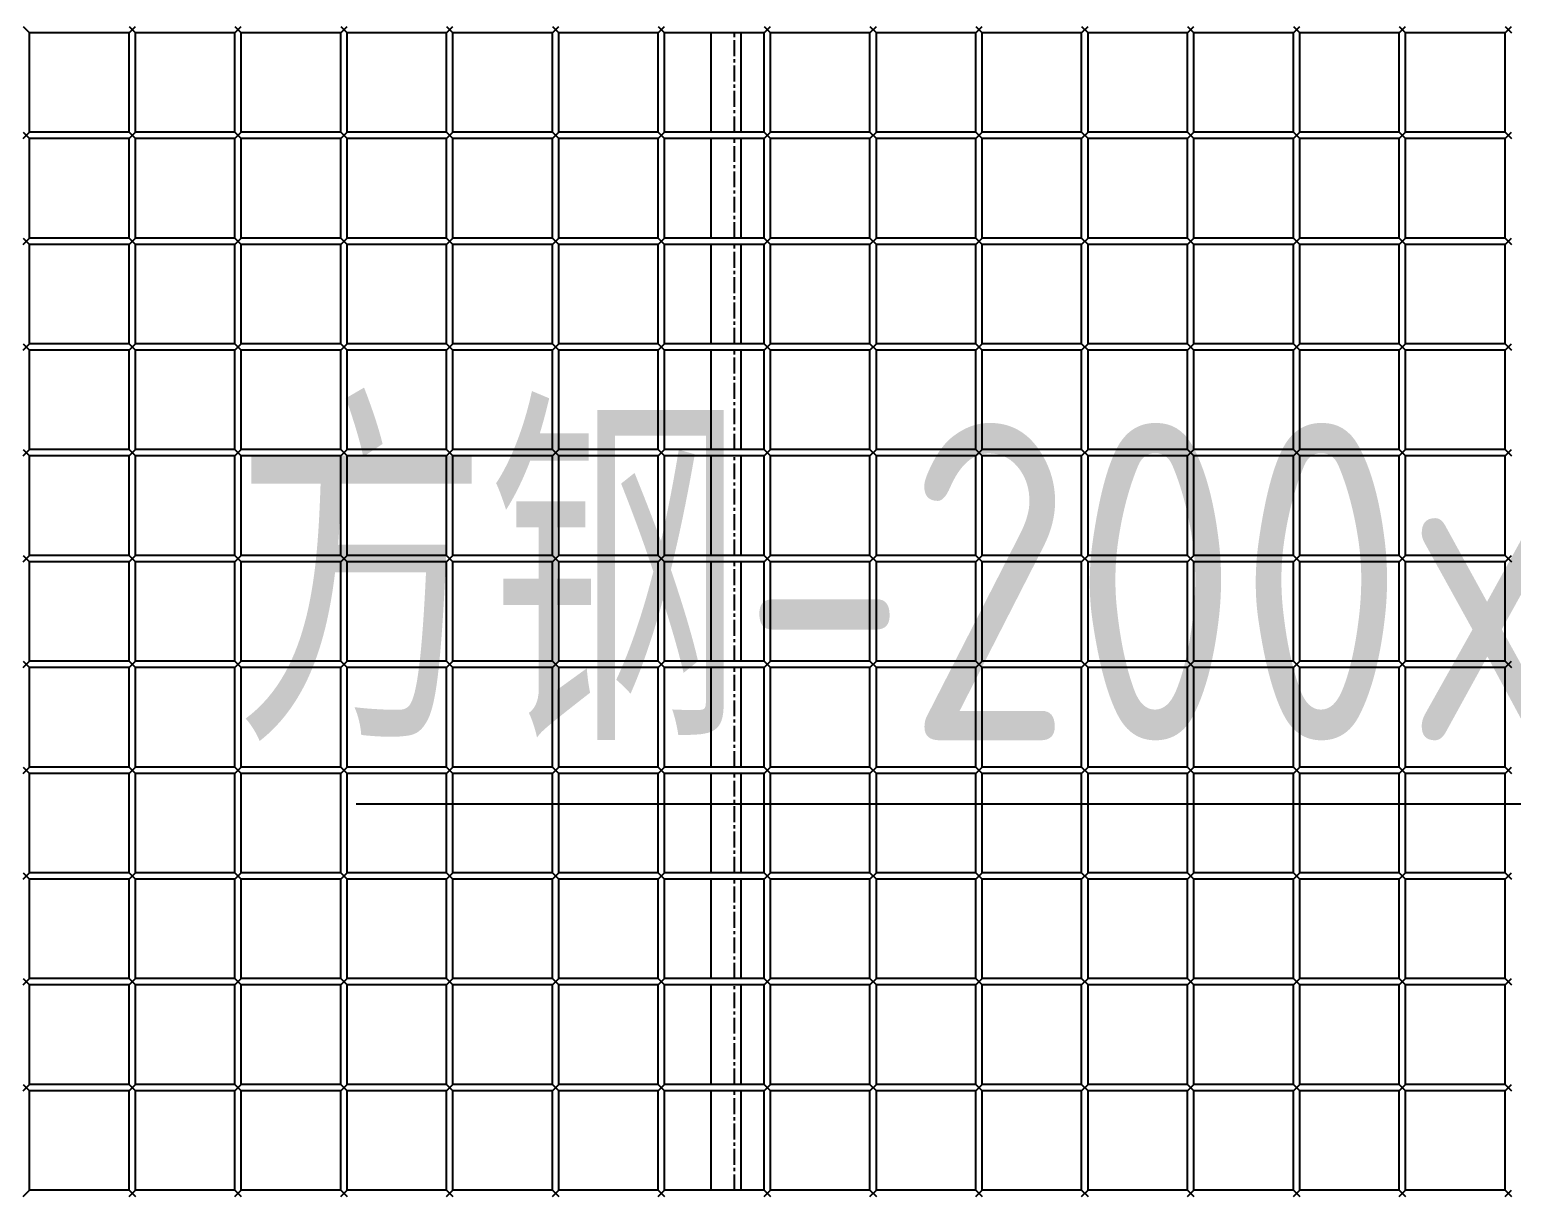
# Model space of a CAD drawing. Header units: millimetres. Extents: x -198529 to 244266, y -64 to 158464.
# Drawn here: x -172032 to -171332, y 95307 to 95857 of the extents above; entities that cross this region are included whole.
import ezdxf

# ---------------------------------------------------------------- set-up
doc = ezdxf.new("R2010")
doc.units = ezdxf.units.MM
doc.linetypes.add('CENTER', pattern=[12, 7.5, -1.5, 1.5, -1.5])
doc.layers.add('0-DCC', color=30, linetype='Continuous')
doc.layers.add('0-DCC-STRUC-T', color=4, linetype='Continuous')
doc.styles.add('EDRI-COM', font='tssdeng.shx', dxfattribs={"width": 0.8, "bigfont": 'hztxt.shx'})

# ---------------------------------------------------------------- blocks, each defined once
blk = doc.blocks.new('DCC2850x1800(右)')
at = {"color": 0, "linetype": 'Continuous'}
for p, q in [((64142.5, -73156.48), (64139.5, -73153.48)), ((64142.5, -73153.48), (64139.5, -73156.48)), ((64142.5, -73203.48), (64142.5, -73156.48)), ((64142.5, -73156.48), (64189.5, -73156.48)), ((64192.5, -73156.48), (64189.5, -73153.48)), ((64192.5, -73153.48), (64189.5, -73156.48)), ((64189.5, -73203.48), (64189.5, -73156.48)), ((64192.5, -73203.48), (64192.5, -73156.48)), ((64192.5, -73156.48), (64239.5, -73156.48)), ((64242.5, -73156.48), (64239.5, -73153.48)), ((64242.5, -73153.48), (64239.5, -73156.48)), ((64239.5, -73203.48), (64239.5, -73156.48)), ((64242.5, -73203.48), (64242.5, -73156.48)), ((64242.5, -73156.48), (64289.5, -73156.48)), ((64292.5, -73156.48), (64289.5, -73153.48)), ((64292.5, -73153.48), (64289.5, -73156.48)), ((64289.5, -73203.48), (64289.5, -73156.48)), ((64292.5, -73203.48), (64292.5, -73156.48)), ((64292.5, -73156.48), (64339.5, -73156.48)), ((64342.5, -73156.48), (64339.5, -73153.48)), ((64342.5, -73153.48), (64339.5, -73156.48)), ((64339.5, -73203.48), (64339.5, -73156.48)), ((64342.5, -73203.48), (64342.5, -73156.48)), ((64342.5, -73156.48), (64389.5, -73156.48)), ((64392.5, -73156.48), (64389.5, -73153.48)), ((64392.5, -73153.48), (64389.5, -73156.48)), ((64389.5, -73203.48), (64389.5, -73156.48)), ((64392.5, -73203.48), (64392.5, -73156.48)), ((64392.5, -73156.48), (64439.5, -73156.48)), ((64442.5, -73156.48), (64439.5, -73153.48)), ((64442.5, -73153.48), (64439.5, -73156.48)), ((64439.5, -73203.48), (64439.5, -73156.48)), ((64442.5, -73203.48), (64442.5, -73156.48)), ((64442.5, -73156.48), (64489.5, -73156.48)), ((64492.5, -73156.48), (64489.5, -73153.48)), ((64492.5, -73153.48), (64489.5, -73156.48)), ((64489.5, -73203.48), (64489.5, -73156.48)), ((64492.5, -73203.48), (64492.5, -73156.48)), ((64492.5, -73156.48), (64539.5, -73156.48)), ((64503.5, -73156.48), (64503.5, -73203.48)), ((64517.5, -73203.48), (64517.5, -73156.48)), ((64542.5, -73156.48), (64539.5, -73153.48)), ((64542.5, -73153.48), (64539.5, -73156.48)), ((64539.5, -73203.48), (64539.5, -73156.48)), ((64542.5, -73203.48), (64542.5, -73156.48)), ((64542.5, -73156.48), (64589.5, -73156.48)), ((64592.5, -73156.48), (64589.5, -73153.48)), ((64592.5, -73153.48), (64589.5, -73156.48)), ((64589.5, -73203.48), (64589.5, -73156.48)), ((64592.5, -73203.48), (64592.5, -73156.48)), ((64592.5, -73156.48), (64639.5, -73156.48)), ((64642.5, -73156.48), (64639.5, -73153.48)), ((64642.5, -73153.48), (64639.5, -73156.48)), ((64639.5, -73203.48), (64639.5, -73156.48)), ((64642.5, -73203.48), (64642.5, -73156.48)), ((64642.5, -73156.48), (64689.5, -73156.48)), ((64692.5, -73156.48), (64689.5, -73153.48)), ((64692.5, -73153.48), (64689.5, -73156.48)), ((64689.5, -73203.48), (64689.5, -73156.48)), ((64692.5, -73203.48), (64692.5, -73156.48)), ((64692.5, -73156.48), (64739.5, -73156.48)), ((64742.5, -73156.48), (64739.5, -73153.48)), ((64742.5, -73153.48), (64739.5, -73156.48)), ((64739.5, -73203.48), (64739.5, -73156.48)), ((64742.5, -73203.48), (64742.5, -73156.48)), ((64742.5, -73156.48), (64789.5, -73156.48)), ((64792.5, -73156.48), (64789.5, -73153.48)), ((64792.5, -73153.48), (64789.5, -73156.48)), ((64789.5, -73203.48), (64789.5, -73156.48)), ((64792.5, -73203.48), (64792.5, -73156.48)), ((64792.5, -73156.48), (64839.5, -73156.48)), ((64842.5, -73153.48), (64839.5, -73156.48)), ((64839.5, -73203.48), (64839.5, -73156.48)), ((64142.5, -73206.48), (64139.5, -73203.48)), ((64142.5, -73203.48), (64139.5, -73206.48)), ((64142.5, -73203.48), (64189.5, -73203.48)), ((64192.5, -73206.48), (64189.5, -73203.48)), ((64192.5, -73203.48), (64189.5, -73206.48)), ((64192.5, -73203.48), (64239.5, -73203.48)), ((64242.5, -73206.48), (64239.5, -73203.48)), ((64242.5, -73203.48), (64239.5, -73206.48)), ((64242.5, -73203.48), (64289.5, -73203.48)), ((64292.5, -73206.48), (64289.5, -73203.48)), ((64292.5, -73203.48), (64289.5, -73206.48)), ((64292.5, -73203.48), (64339.5, -73203.48)), ((64342.5, -73206.48), (64339.5, -73203.48)), ((64342.5, -73203.48), (64339.5, -73206.48)), ((64342.5, -73203.48), (64389.5, -73203.48)), ((64392.5, -73206.48), (64389.5, -73203.48)), ((64392.5, -73203.48), (64389.5, -73206.48)), ((64392.5, -73203.48), (64439.5, -73203.48)), ((64442.5, -73206.48), (64439.5, -73203.48)), ((64442.5, -73203.48), (64439.5, -73206.48)), ((64442.5, -73203.48), (64489.5, -73203.48)), ((64492.5, -73206.48), (64489.5, -73203.48)), ((64492.5, -73203.48), (64489.5, -73206.48)), ((64492.5, -73203.48), (64539.5, -73203.48)), ((64542.5, -73206.48), (64539.5, -73203.48)), ((64542.5, -73203.48), (64539.5, -73206.48)), ((64542.5, -73203.48), (64589.5, -73203.48)), ((64592.5, -73206.48), (64589.5, -73203.48)), ((64592.5, -73203.48), (64589.5, -73206.48)), ((64592.5, -73203.48), (64639.5, -73203.48)), ((64642.5, -73206.48), (64639.5, -73203.48)), ((64642.5, -73203.48), (64639.5, -73206.48)), ((64642.5, -73203.48), (64689.5, -73203.48)), ((64692.5, -73206.48), (64689.5, -73203.48)), ((64692.5, -73203.48), (64689.5, -73206.48)), ((64692.5, -73203.48), (64739.5, -73203.48)), ((64742.5, -73206.48), (64739.5, -73203.48)), ((64742.5, -73203.48), (64739.5, -73206.48)), ((64742.5, -73203.48), (64789.5, -73203.48)), ((64792.5, -73206.48), (64789.5, -73203.48)), ((64792.5, -73203.48), (64789.5, -73206.48)), ((64792.5, -73203.48), (64839.5, -73203.48)), ((64842.5, -73206.48), (64839.5, -73203.48)), ((64842.5, -73203.48), (64839.5, -73206.48)), ((64142.5, -73253.48), (64142.5, -73206.48)), ((64142.5, -73206.48), (64189.5, -73206.48)), ((64189.5, -73253.48), (64189.5, -73206.48)), ((64192.5, -73253.48), (64192.5, -73206.48)), ((64192.5, -73206.48), (64239.5, -73206.48)), ((64239.5, -73253.48), (64239.5, -73206.48)), ((64242.5, -73253.48), (64242.5, -73206.48)), ((64242.5, -73206.48), (64289.5, -73206.48)), ((64289.5, -73253.48), (64289.5, -73206.48)), ((64292.5, -73253.48), (64292.5, -73206.48)), ((64292.5, -73206.48), (64339.5, -73206.48)), ((64339.5, -73253.48), (64339.5, -73206.48)), ((64342.5, -73253.48), (64342.5, -73206.48)), ((64342.5, -73206.48), (64389.5, -73206.48)), ((64389.5, -73253.48), (64389.5, -73206.48)), ((64392.5, -73253.48), (64392.5, -73206.48)), ((64392.5, -73206.48), (64439.5, -73206.48)), ((64439.5, -73253.48), (64439.5, -73206.48)), ((64442.5, -73253.48), (64442.5, -73206.48)), ((64442.5, -73206.48), (64489.5, -73206.48)), ((64489.5, -73253.48), (64489.5, -73206.48)), ((64492.5, -73253.48), (64492.5, -73206.48)), ((64492.5, -73206.48), (64539.5, -73206.48)), ((64503.5, -73206.48), (64503.5, -73253.48)), ((64517.5, -73253.48), (64517.5, -73206.48)), ((64539.5, -73253.48), (64539.5, -73206.48)), ((64542.5, -73253.48), (64542.5, -73206.48)), ((64542.5, -73206.48), (64589.5, -73206.48)), ((64589.5, -73253.48), (64589.5, -73206.48)), ((64592.5, -73253.48), (64592.5, -73206.48)), ((64592.5, -73206.48), (64639.5, -73206.48)), ((64639.5, -73253.48), (64639.5, -73206.48)), ((64642.5, -73253.48), (64642.5, -73206.48)), ((64642.5, -73206.48), (64689.5, -73206.48)), ((64689.5, -73253.48), (64689.5, -73206.48)), ((64692.5, -73253.48), (64692.5, -73206.48)), ((64692.5, -73206.48), (64739.5, -73206.48)), ((64739.5, -73253.48), (64739.5, -73206.48)), ((64742.5, -73253.48), (64742.5, -73206.48)), ((64742.5, -73206.48), (64789.5, -73206.48)), ((64789.5, -73253.48), (64789.5, -73206.48)), ((64792.5, -73253.48), (64792.5, -73206.48)), ((64792.5, -73206.48), (64839.5, -73206.48)), ((64839.5, -73253.48), (64839.5, -73206.48)), ((64142.5, -73256.48), (64139.5, -73253.48)), ((64142.5, -73253.48), (64139.5, -73256.48)), ((64142.5, -73253.48), (64189.5, -73253.48)), ((64192.5, -73256.48), (64189.5, -73253.48)), ((64192.5, -73253.48), (64189.5, -73256.48)), ((64192.5, -73253.48), (64239.5, -73253.48)), ((64242.5, -73256.48), (64239.5, -73253.48)), ((64242.5, -73253.48), (64239.5, -73256.48)), ((64242.5, -73253.48), (64289.5, -73253.48)), ((64292.5, -73256.48), (64289.5, -73253.48)), ((64292.5, -73253.48), (64289.5, -73256.48)), ((64292.5, -73253.48), (64339.5, -73253.48)), ((64342.5, -73256.48), (64339.5, -73253.48)), ((64342.5, -73253.48), (64339.5, -73256.48)), ((64342.5, -73253.48), (64389.5, -73253.48)), ((64392.5, -73256.48), (64389.5, -73253.48)), ((64392.5, -73253.48), (64389.5, -73256.48)), ((64392.5, -73253.48), (64439.5, -73253.48)), ((64442.5, -73256.48), (64439.5, -73253.48)), ((64442.5, -73253.48), (64439.5, -73256.48)), ((64442.5, -73253.48), (64489.5, -73253.48)), ((64492.5, -73256.48), (64489.5, -73253.48)), ((64492.5, -73253.48), (64489.5, -73256.48)), ((64492.5, -73253.48), (64539.5, -73253.48)), ((64542.5, -73256.48), (64539.5, -73253.48)), ((64542.5, -73253.48), (64539.5, -73256.48)), ((64542.5, -73253.48), (64589.5, -73253.48)), ((64592.5, -73256.48), (64589.5, -73253.48)), ((64592.5, -73253.48), (64589.5, -73256.48)), ((64592.5, -73253.48), (64639.5, -73253.48)), ((64642.5, -73256.48), (64639.5, -73253.48)), ((64642.5, -73253.48), (64639.5, -73256.48)), ((64642.5, -73253.48), (64689.5, -73253.48)), ((64692.5, -73256.48), (64689.5, -73253.48)), ((64692.5, -73253.48), (64689.5, -73256.48)), ((64692.5, -73253.48), (64739.5, -73253.48)), ((64742.5, -73256.48), (64739.5, -73253.48)), ((64742.5, -73253.48), (64739.5, -73256.48)), ((64742.5, -73253.48), (64789.5, -73253.48)), ((64792.5, -73256.48), (64789.5, -73253.48)), ((64792.5, -73253.48), (64789.5, -73256.48)), ((64792.5, -73253.48), (64839.5, -73253.48)), ((64842.5, -73256.48), (64839.5, -73253.48)), ((64842.5, -73253.48), (64839.5, -73256.48)), ((64142.5, -73303.48), (64142.5, -73256.48)), ((64142.5, -73256.48), (64189.5, -73256.48)), ((64189.5, -73303.48), (64189.5, -73256.48)), ((64192.5, -73303.48), (64192.5, -73256.48)), ((64192.5, -73256.48), (64239.5, -73256.48)), ((64239.5, -73303.48), (64239.5, -73256.48)), ((64242.5, -73303.48), (64242.5, -73256.48)), ((64242.5, -73256.48), (64289.5, -73256.48)), ((64289.5, -73303.48), (64289.5, -73256.48)), ((64292.5, -73303.48), (64292.5, -73256.48)), ((64292.5, -73256.48), (64339.5, -73256.48)), ((64339.5, -73303.48), (64339.5, -73256.48)), ((64342.5, -73303.48), (64342.5, -73256.48)), ((64342.5, -73256.48), (64389.5, -73256.48)), ((64389.5, -73303.48), (64389.5, -73256.48)), ((64392.5, -73303.48), (64392.5, -73256.48)), ((64392.5, -73256.48), (64439.5, -73256.48)), ((64439.5, -73303.48), (64439.5, -73256.48)), ((64442.5, -73303.48), (64442.5, -73256.48)), ((64442.5, -73256.48), (64489.5, -73256.48)), ((64489.5, -73303.48), (64489.5, -73256.48)), ((64492.5, -73303.48), (64492.5, -73256.48)), ((64492.5, -73256.48), (64539.5, -73256.48)), ((64503.5, -73256.48), (64503.5, -73303.48)), ((64517.5, -73303.48), (64517.5, -73256.48)), ((64539.5, -73303.48), (64539.5, -73256.48)), ((64542.5, -73303.48), (64542.5, -73256.48)), ((64542.5, -73256.48), (64589.5, -73256.48)), ((64589.5, -73303.48), (64589.5, -73256.48)), ((64592.5, -73303.48), (64592.5, -73256.48)), ((64592.5, -73256.48), (64639.5, -73256.48)), ((64639.5, -73303.48), (64639.5, -73256.48)), ((64642.5, -73303.48), (64642.5, -73256.48)), ((64642.5, -73256.48), (64689.5, -73256.48)), ((64689.5, -73303.48), (64689.5, -73256.48)), ((64692.5, -73303.48), (64692.5, -73256.48)), ((64692.5, -73256.48), (64739.5, -73256.48)), ((64739.5, -73303.48), (64739.5, -73256.48)), ((64742.5, -73303.48), (64742.5, -73256.48)), ((64742.5, -73256.48), (64789.5, -73256.48)), ((64789.5, -73303.48), (64789.5, -73256.48)), ((64792.5, -73303.48), (64792.5, -73256.48)), ((64792.5, -73256.48), (64839.5, -73256.48)), ((64839.5, -73303.48), (64839.5, -73256.48)), ((64142.5, -73306.48), (64139.5, -73303.48)), ((64142.5, -73303.48), (64139.5, -73306.48)), ((64142.5, -73303.48), (64189.5, -73303.48)), ((64192.5, -73306.48), (64189.5, -73303.48)), ((64192.5, -73303.48), (64189.5, -73306.48)), ((64192.5, -73303.48), (64239.5, -73303.48)), ((64242.5, -73306.48), (64239.5, -73303.48)), ((64242.5, -73303.48), (64239.5, -73306.48)), ((64242.5, -73303.48), (64289.5, -73303.48)), ((64292.5, -73306.48), (64289.5, -73303.48)), ((64292.5, -73303.48), (64289.5, -73306.48)), ((64292.5, -73303.48), (64339.5, -73303.48)), ((64342.5, -73306.48), (64339.5, -73303.48)), ((64342.5, -73303.48), (64339.5, -73306.48)), ((64342.5, -73303.48), (64389.5, -73303.48)), ((64392.5, -73306.48), (64389.5, -73303.48)), ((64392.5, -73303.48), (64389.5, -73306.48)), ((64392.5, -73303.48), (64439.5, -73303.48)), ((64442.5, -73306.48), (64439.5, -73303.48)), ((64442.5, -73303.48), (64439.5, -73306.48)), ((64442.5, -73303.48), (64489.5, -73303.48)), ((64492.5, -73306.48), (64489.5, -73303.48)), ((64492.5, -73303.48), (64489.5, -73306.48)), ((64492.5, -73303.48), (64539.5, -73303.48)), ((64542.5, -73306.48), (64539.5, -73303.48)), ((64542.5, -73303.48), (64539.5, -73306.48)), ((64542.5, -73303.48), (64589.5, -73303.48)), ((64592.5, -73306.48), (64589.5, -73303.48)), ((64592.5, -73303.48), (64589.5, -73306.48)), ((64592.5, -73303.48), (64639.5, -73303.48)), ((64642.5, -73306.48), (64639.5, -73303.48)), ((64642.5, -73303.48), (64639.5, -73306.48)), ((64642.5, -73303.48), (64689.5, -73303.48)), ((64692.5, -73306.48), (64689.5, -73303.48)), ((64692.5, -73303.48), (64689.5, -73306.48)), ((64692.5, -73303.48), (64739.5, -73303.48)), ((64742.5, -73306.48), (64739.5, -73303.48)), ((64742.5, -73303.48), (64739.5, -73306.48)), ((64742.5, -73303.48), (64789.5, -73303.48)), ((64792.5, -73306.48), (64789.5, -73303.48)), ((64792.5, -73303.48), (64789.5, -73306.48)), ((64792.5, -73303.48), (64839.5, -73303.48)), ((64842.5, -73306.48), (64839.5, -73303.48)), ((64842.5, -73303.48), (64839.5, -73306.48)), ((64142.5, -73353.48), (64142.5, -73306.48)), ((64142.5, -73306.48), (64189.5, -73306.48)), ((64189.5, -73353.48), (64189.5, -73306.48)), ((64192.5, -73353.48), (64192.5, -73306.48)), ((64192.5, -73306.48), (64239.5, -73306.48)), ((64239.5, -73353.48), (64239.5, -73306.48)), ((64242.5, -73353.48), (64242.5, -73306.48)), ((64242.5, -73306.48), (64289.5, -73306.48)), ((64289.5, -73353.48), (64289.5, -73306.48)), ((64292.5, -73353.48), (64292.5, -73306.48)), ((64292.5, -73306.48), (64339.5, -73306.48)), ((64339.5, -73353.48), (64339.5, -73306.48)), ((64342.5, -73353.48), (64342.5, -73306.48)), ((64342.5, -73306.48), (64389.5, -73306.48)), ((64389.5, -73353.48), (64389.5, -73306.48)), ((64392.5, -73353.48), (64392.5, -73306.48)), ((64392.5, -73306.48), (64439.5, -73306.48)), ((64439.5, -73353.48), (64439.5, -73306.48)), ((64442.5, -73353.48), (64442.5, -73306.48)), ((64442.5, -73306.48), (64489.5, -73306.48)), ((64489.5, -73353.48), (64489.5, -73306.48)), ((64492.5, -73353.48), (64492.5, -73306.48)), ((64492.5, -73306.48), (64539.5, -73306.48)), ((64503.5, -73306.48), (64503.5, -73353.48)), ((64517.5, -73353.48), (64517.5, -73306.48)), ((64539.5, -73353.48), (64539.5, -73306.48)), ((64542.5, -73353.48), (64542.5, -73306.48)), ((64542.5, -73306.48), (64589.5, -73306.48)), ((64589.5, -73353.48), (64589.5, -73306.48)), ((64592.5, -73353.48), (64592.5, -73306.48)), ((64592.5, -73306.48), (64639.5, -73306.48)), ((64639.5, -73353.48), (64639.5, -73306.48)), ((64642.5, -73353.48), (64642.5, -73306.48)), ((64642.5, -73306.48), (64689.5, -73306.48)), ((64689.5, -73353.48), (64689.5, -73306.48)), ((64692.5, -73353.48), (64692.5, -73306.48)), ((64692.5, -73306.48), (64739.5, -73306.48)), ((64739.5, -73353.48), (64739.5, -73306.48)), ((64742.5, -73353.48), (64742.5, -73306.48)), ((64742.5, -73306.48), (64789.5, -73306.48)), ((64789.5, -73353.48), (64789.5, -73306.48)), ((64792.5, -73353.48), (64792.5, -73306.48)), ((64792.5, -73306.48), (64839.5, -73306.48)), ((64839.5, -73353.48), (64839.5, -73306.48)), ((64142.5, -73356.48), (64139.5, -73353.48)), ((64142.5, -73353.48), (64139.5, -73356.48)), ((64142.5, -73353.48), (64189.5, -73353.48)), ((64142.5, -73403.48), (64142.5, -73356.48)), ((64142.5, -73356.48), (64189.5, -73356.48)), ((64192.5, -73353.48), (64189.5, -73356.48)), ((64192.5, -73356.48), (64189.5, -73353.48)), ((64189.5, -73403.48), (64189.5, -73356.48)), ((64192.5, -73353.48), (64239.5, -73353.48)), ((64192.5, -73403.48), (64192.5, -73356.48)), ((64192.5, -73356.48), (64239.5, -73356.48)), ((64242.5, -73356.48), (64239.5, -73353.48)), ((64242.5, -73353.48), (64239.5, -73356.48)), ((64239.5, -73403.48), (64239.5, -73356.48)), ((64242.5, -73353.48), (64289.5, -73353.48)), ((64242.5, -73403.48), (64242.5, -73356.48)), ((64242.5, -73356.48), (64289.5, -73356.48)), ((64292.5, -73356.48), (64289.5, -73353.48)), ((64292.5, -73353.48), (64289.5, -73356.48)), ((64289.5, -73403.48), (64289.5, -73356.48)), ((64292.5, -73353.48), (64339.5, -73353.48)), ((64292.5, -73403.48), (64292.5, -73356.48)), ((64292.5, -73356.48), (64339.5, -73356.48)), ((64342.5, -73356.48), (64339.5, -73353.48)), ((64342.5, -73353.48), (64339.5, -73356.48)), ((64339.5, -73403.48), (64339.5, -73356.48)), ((64342.5, -73353.48), (64389.5, -73353.48)), ((64342.5, -73403.48), (64342.5, -73356.48)), ((64342.5, -73356.48), (64389.5, -73356.48)), ((64392.5, -73353.48), (64389.5, -73356.48)), ((64392.5, -73356.48), (64389.5, -73353.48)), ((64389.5, -73403.48), (64389.5, -73356.48)), ((64392.5, -73353.48), (64439.5, -73353.48)), ((64392.5, -73403.48), (64392.5, -73356.48)), ((64392.5, -73356.48), (64439.5, -73356.48)), ((64442.5, -73356.48), (64439.5, -73353.48)), ((64442.5, -73353.48), (64439.5, -73356.48)), ((64439.5, -73403.48), (64439.5, -73356.48)), ((64442.5, -73353.48), (64489.5, -73353.48)), ((64442.5, -73403.48), (64442.5, -73356.48)), ((64442.5, -73356.48), (64489.5, -73356.48)), ((64492.5, -73356.48), (64489.5, -73353.48)), ((64492.5, -73353.48), (64489.5, -73356.48)), ((64489.5, -73403.48), (64489.5, -73356.48)), ((64492.5, -73353.48), (64539.5, -73353.48)), ((64492.5, -73403.48), (64492.5, -73356.48)), ((64492.5, -73356.48), (64539.5, -73356.48)), ((64503.5, -73356.48), (64503.5, -73403.48)), ((64517.5, -73403.48), (64517.5, -73356.48)), ((64542.5, -73356.48), (64539.5, -73353.48)), ((64542.5, -73353.48), (64539.5, -73356.48)), ((64539.5, -73403.48), (64539.5, -73356.48)), ((64542.5, -73353.48), (64589.5, -73353.48)), ((64542.5, -73403.48), (64542.5, -73356.48)), ((64542.5, -73356.48), (64589.5, -73356.48)), ((64592.5, -73353.48), (64589.5, -73356.48)), ((64592.5, -73356.48), (64589.5, -73353.48)), ((64589.5, -73403.48), (64589.5, -73356.48)), ((64592.5, -73353.48), (64639.5, -73353.48)), ((64592.5, -73403.48), (64592.5, -73356.48)), ((64592.5, -73356.48), (64639.5, -73356.48)), ((64642.5, -73356.48), (64639.5, -73353.48)), ((64642.5, -73353.48), (64639.5, -73356.48)), ((64639.5, -73403.48), (64639.5, -73356.48)), ((64642.5, -73353.48), (64689.5, -73353.48)), ((64642.5, -73403.48), (64642.5, -73356.48)), ((64642.5, -73356.48), (64689.5, -73356.48)), ((64692.5, -73356.48), (64689.5, -73353.48)), ((64692.5, -73353.48), (64689.5, -73356.48)), ((64689.5, -73403.48), (64689.5, -73356.48)), ((64692.5, -73353.48), (64739.5, -73353.48)), ((64692.5, -73403.48), (64692.5, -73356.48)), ((64692.5, -73356.48), (64739.5, -73356.48)), ((64742.5, -73356.48), (64739.5, -73353.48)), ((64742.5, -73353.48), (64739.5, -73356.48)), ((64739.5, -73403.48), (64739.5, -73356.48)), ((64742.5, -73353.48), (64789.5, -73353.48)), ((64742.5, -73403.48), (64742.5, -73356.48)), ((64742.5, -73356.48), (64789.5, -73356.48)), ((64792.5, -73353.48), (64789.5, -73356.48)), ((64792.5, -73356.48), (64789.5, -73353.48)), ((64789.5, -73403.48), (64789.5, -73356.48)), ((64792.5, -73353.48), (64839.5, -73353.48)), ((64792.5, -73403.48), (64792.5, -73356.48)), ((64792.5, -73356.48), (64839.5, -73356.48)), ((64842.5, -73356.48), (64839.5, -73353.48)), ((64842.5, -73353.48), (64839.5, -73356.48)), ((64839.5, -73403.48), (64839.5, -73356.48)), ((64142.5, -73403.48), (64139.5, -73406.48)), ((64142.5, -73406.48), (64139.5, -73403.48)), ((64142.5, -73403.48), (64189.5, -73403.48)), ((64142.5, -73453.48), (64142.5, -73406.48)), ((64142.5, -73406.48), (64189.5, -73406.48)), ((64192.5, -73403.48), (64189.5, -73406.48)), ((64192.5, -73406.48), (64189.5, -73403.48)), ((64189.5, -73453.48), (64189.5, -73406.48)), ((64192.5, -73403.48), (64239.5, -73403.48)), ((64192.5, -73453.48), (64192.5, -73406.48)), ((64192.5, -73406.48), (64239.5, -73406.48)), ((64242.5, -73403.48), (64239.5, -73406.48)), ((64242.5, -73406.48), (64239.5, -73403.48)), ((64239.5, -73453.48), (64239.5, -73406.48)), ((64242.5, -73403.48), (64289.5, -73403.48)), ((64242.5, -73453.48), (64242.5, -73406.48)), ((64242.5, -73406.48), (64289.5, -73406.48)), ((64292.5, -73406.48), (64289.5, -73403.48)), ((64292.5, -73403.48), (64289.5, -73406.48)), ((64289.5, -73453.48), (64289.5, -73406.48)), ((64292.5, -73403.48), (64339.5, -73403.48)), ((64292.5, -73453.48), (64292.5, -73406.48)), ((64292.5, -73406.48), (64339.5, -73406.48)), ((64342.5, -73403.48), (64339.5, -73406.48)), ((64342.5, -73406.48), (64339.5, -73403.48)), ((64339.5, -73453.48), (64339.5, -73406.48)), ((64342.5, -73403.48), (64389.5, -73403.48)), ((64342.5, -73453.48), (64342.5, -73406.48)), ((64342.5, -73406.48), (64389.5, -73406.48)), ((64392.5, -73403.48), (64389.5, -73406.48)), ((64392.5, -73406.48), (64389.5, -73403.48)), ((64389.5, -73453.48), (64389.5, -73406.48)), ((64392.5, -73403.48), (64439.5, -73403.48)), ((64392.5, -73453.48), (64392.5, -73406.48)), ((64392.5, -73406.48), (64439.5, -73406.48)), ((64442.5, -73403.48), (64439.5, -73406.48)), ((64442.5, -73406.48), (64439.5, -73403.48)), ((64439.5, -73453.48), (64439.5, -73406.48)), ((64442.5, -73403.48), (64489.5, -73403.48)), ((64442.5, -73453.48), (64442.5, -73406.48)), ((64442.5, -73406.48), (64489.5, -73406.48)), ((64492.5, -73406.48), (64489.5, -73403.48)), ((64492.5, -73403.48), (64489.5, -73406.48)), ((64489.5, -73453.48), (64489.5, -73406.48)), ((64492.5, -73403.48), (64539.5, -73403.48)), ((64492.5, -73453.48), (64492.5, -73406.48)), ((64492.5, -73406.48), (64539.5, -73406.48)), ((64503.5, -73406.48), (64503.5, -73453.48)), ((64517.5, -73453.48), (64517.5, -73406.48)), ((64542.5, -73403.48), (64539.5, -73406.48)), ((64542.5, -73406.48), (64539.5, -73403.48)), ((64539.5, -73453.48), (64539.5, -73406.48)), ((64542.5, -73403.48), (64589.5, -73403.48)), ((64542.5, -73453.48), (64542.5, -73406.48)), ((64542.5, -73406.48), (64589.5, -73406.48)), ((64592.5, -73403.48), (64589.5, -73406.48)), ((64592.5, -73406.48), (64589.5, -73403.48)), ((64589.5, -73453.48), (64589.5, -73406.48)), ((64592.5, -73403.48), (64639.5, -73403.48)), ((64592.5, -73453.48), (64592.5, -73406.48)), ((64592.5, -73406.48), (64639.5, -73406.48)), ((64642.5, -73403.48), (64639.5, -73406.48)), ((64642.5, -73406.48), (64639.5, -73403.48)), ((64639.5, -73453.48), (64639.5, -73406.48)), ((64642.5, -73403.48), (64689.5, -73403.48)), ((64642.5, -73453.48), (64642.5, -73406.48)), ((64642.5, -73406.48), (64689.5, -73406.48)), ((64692.5, -73406.48), (64689.5, -73403.48)), ((64692.5, -73403.48), (64689.5, -73406.48)), ((64689.5, -73453.48), (64689.5, -73406.48)), ((64692.5, -73403.48), (64739.5, -73403.48)), ((64692.5, -73453.48), (64692.5, -73406.48)), ((64692.5, -73406.48), (64739.5, -73406.48)), ((64742.5, -73403.48), (64739.5, -73406.48)), ((64742.5, -73406.48), (64739.5, -73403.48)), ((64739.5, -73453.48), (64739.5, -73406.48)), ((64742.5, -73403.48), (64789.5, -73403.48)), ((64742.5, -73453.48), (64742.5, -73406.48)), ((64742.5, -73406.48), (64789.5, -73406.48)), ((64792.5, -73403.48), (64789.5, -73406.48)), ((64792.5, -73406.48), (64789.5, -73403.48)), ((64789.5, -73453.48), (64789.5, -73406.48)), ((64792.5, -73403.48), (64839.5, -73403.48)), ((64792.5, -73453.48), (64792.5, -73406.48)), ((64792.5, -73406.48), (64839.5, -73406.48)), ((64842.5, -73403.48), (64839.5, -73406.48)), ((64842.5, -73406.48), (64839.5, -73403.48)), ((64839.5, -73453.48), (64839.5, -73406.48)), ((64142.5, -73453.48), (64139.5, -73456.48)), ((64142.5, -73456.48), (64139.5, -73453.48)), ((64142.5, -73453.48), (64189.5, -73453.48)), ((64142.5, -73503.48), (64142.5, -73456.48)), ((64142.5, -73456.48), (64189.5, -73456.48)), ((64192.5, -73453.48), (64189.5, -73456.48)), ((64192.5, -73456.48), (64189.5, -73453.48)), ((64189.5, -73503.48), (64189.5, -73456.48)), ((64192.5, -73453.48), (64239.5, -73453.48)), ((64192.5, -73503.48), (64192.5, -73456.48)), ((64192.5, -73456.48), (64239.5, -73456.48)), ((64242.5, -73453.48), (64239.5, -73456.48)), ((64242.5, -73456.48), (64239.5, -73453.48)), ((64239.5, -73503.48), (64239.5, -73456.48)), ((64242.5, -73453.48), (64289.5, -73453.48)), ((64242.5, -73503.48), (64242.5, -73456.48)), ((64242.5, -73456.48), (64289.5, -73456.48)), ((64292.5, -73453.48), (64289.5, -73456.48)), ((64292.5, -73456.48), (64289.5, -73453.48)), ((64289.5, -73503.48), (64289.5, -73456.48)), ((64292.5, -73453.48), (64339.5, -73453.48)), ((64292.5, -73503.48), (64292.5, -73456.48)), ((64292.5, -73456.48), (64339.5, -73456.48)), ((64342.5, -73453.48), (64339.5, -73456.48)), ((64342.5, -73456.48), (64339.5, -73453.48)), ((64339.5, -73503.48), (64339.5, -73456.48)), ((64342.5, -73453.48), (64389.5, -73453.48)), ((64342.5, -73503.48), (64342.5, -73456.48)), ((64342.5, -73456.48), (64389.5, -73456.48)), ((64392.5, -73453.48), (64389.5, -73456.48)), ((64392.5, -73456.48), (64389.5, -73453.48)), ((64389.5, -73503.48), (64389.5, -73456.48)), ((64392.5, -73453.48), (64439.5, -73453.48)), ((64392.5, -73503.48), (64392.5, -73456.48)), ((64392.5, -73456.48), (64439.5, -73456.48)), ((64442.5, -73453.48), (64439.5, -73456.48)), ((64442.5, -73456.48), (64439.5, -73453.48)), ((64439.5, -73503.48), (64439.5, -73456.48)), ((64442.5, -73453.48), (64489.5, -73453.48)), ((64442.5, -73503.48), (64442.5, -73456.48)), ((64442.5, -73456.48), (64489.5, -73456.48)), ((64492.5, -73453.48), (64489.5, -73456.48)), ((64492.5, -73456.48), (64489.5, -73453.48)), ((64489.5, -73503.48), (64489.5, -73456.48)), ((64492.5, -73453.48), (64539.5, -73453.48)), ((64492.5, -73503.48), (64492.5, -73456.48)), ((64492.5, -73456.48), (64539.5, -73456.48)), ((64503.5, -73456.48), (64503.5, -73503.48)), ((64517.5, -73503.48), (64517.5, -73456.48)), ((64542.5, -73453.48), (64539.5, -73456.48)), ((64542.5, -73456.48), (64539.5, -73453.48)), ((64539.5, -73503.48), (64539.5, -73456.48)), ((64542.5, -73453.48), (64589.5, -73453.48)), ((64542.5, -73503.48), (64542.5, -73456.48)), ((64542.5, -73456.48), (64589.5, -73456.48)), ((64592.5, -73453.48), (64589.5, -73456.48)), ((64592.5, -73456.48), (64589.5, -73453.48)), ((64589.5, -73503.48), (64589.5, -73456.48)), ((64592.5, -73453.48), (64639.5, -73453.48)), ((64592.5, -73503.48), (64592.5, -73456.48)), ((64592.5, -73456.48), (64639.5, -73456.48)), ((64642.5, -73453.48), (64639.5, -73456.48)), ((64642.5, -73456.48), (64639.5, -73453.48)), ((64639.5, -73503.48), (64639.5, -73456.48)), ((64642.5, -73453.48), (64689.5, -73453.48)), ((64642.5, -73503.48), (64642.5, -73456.48)), ((64642.5, -73456.48), (64689.5, -73456.48)), ((64692.5, -73453.48), (64689.5, -73456.48)), ((64692.5, -73456.48), (64689.5, -73453.48)), ((64689.5, -73503.48), (64689.5, -73456.48)), ((64692.5, -73453.48), (64739.5, -73453.48)), ((64692.5, -73503.48), (64692.5, -73456.48)), ((64692.5, -73456.48), (64739.5, -73456.48)), ((64742.5, -73453.48), (64739.5, -73456.48)), ((64742.5, -73456.48), (64739.5, -73453.48)), ((64739.5, -73503.48), (64739.5, -73456.48)), ((64742.5, -73453.48), (64789.5, -73453.48)), ((64742.5, -73503.48), (64742.5, -73456.48)), ((64742.5, -73456.48), (64789.5, -73456.48)), ((64792.5, -73453.48), (64789.5, -73456.48)), ((64792.5, -73456.48), (64789.5, -73453.48)), ((64789.5, -73503.48), (64789.5, -73456.48)), ((64792.5, -73453.48), (64839.5, -73453.48)), ((64792.5, -73503.48), (64792.5, -73456.48)), ((64792.5, -73456.48), (64839.5, -73456.48)), ((64842.5, -73453.48), (64839.5, -73456.48)), ((64842.5, -73456.48), (64839.5, -73453.48)), ((64839.5, -73503.48), (64839.5, -73456.48)), ((64142.5, -73503.48), (64139.5, -73506.48)), ((64142.5, -73506.48), (64139.5, -73503.48)), ((64142.5, -73503.48), (64189.5, -73503.48)), ((64142.5, -73553.48), (64142.5, -73506.48)), ((64142.5, -73506.48), (64189.5, -73506.48)), ((64192.5, -73503.48), (64189.5, -73506.48)), ((64192.5, -73506.48), (64189.5, -73503.48)), ((64189.5, -73553.48), (64189.5, -73506.48)), ((64192.5, -73503.48), (64239.5, -73503.48)), ((64192.5, -73553.48), (64192.5, -73506.48)), ((64192.5, -73506.48), (64239.5, -73506.48)), ((64242.5, -73503.48), (64239.5, -73506.48)), ((64242.5, -73506.48), (64239.5, -73503.48)), ((64239.5, -73553.48), (64239.5, -73506.48)), ((64242.5, -73503.48), (64289.5, -73503.48)), ((64242.5, -73553.48), (64242.5, -73506.48)), ((64242.5, -73506.48), (64289.5, -73506.48)), ((64292.5, -73503.48), (64289.5, -73506.48)), ((64292.5, -73506.48), (64289.5, -73503.48)), ((64289.5, -73553.48), (64289.5, -73506.48)), ((64292.5, -73503.48), (64339.5, -73503.48)), ((64292.5, -73553.48), (64292.5, -73506.48)), ((64292.5, -73506.48), (64339.5, -73506.48)), ((64342.5, -73503.48), (64339.5, -73506.48)), ((64342.5, -73506.48), (64339.5, -73503.48)), ((64339.5, -73553.48), (64339.5, -73506.48)), ((64342.5, -73503.48), (64389.5, -73503.48)), ((64342.5, -73553.48), (64342.5, -73506.48)), ((64342.5, -73506.48), (64389.5, -73506.48)), ((64392.5, -73503.48), (64389.5, -73506.48)), ((64392.5, -73506.48), (64389.5, -73503.48)), ((64389.5, -73553.48), (64389.5, -73506.48)), ((64392.5, -73503.48), (64439.5, -73503.48)), ((64392.5, -73553.48), (64392.5, -73506.48)), ((64392.5, -73506.48), (64439.5, -73506.48)), ((64442.5, -73503.48), (64439.5, -73506.48)), ((64442.5, -73506.48), (64439.5, -73503.48)), ((64439.5, -73553.48), (64439.5, -73506.48)), ((64442.5, -73503.48), (64489.5, -73503.48)), ((64442.5, -73553.48), (64442.5, -73506.48)), ((64442.5, -73506.48), (64489.5, -73506.48)), ((64492.5, -73503.48), (64489.5, -73506.48)), ((64492.5, -73506.48), (64489.5, -73503.48)), ((64489.5, -73553.48), (64489.5, -73506.48)), ((64492.5, -73503.48), (64539.5, -73503.48)), ((64492.5, -73553.48), (64492.5, -73506.48)), ((64492.5, -73506.48), (64539.5, -73506.48)), ((64503.5, -73506.48), (64503.5, -73553.48)), ((64517.5, -73553.48), (64517.5, -73506.48)), ((64542.5, -73503.48), (64539.5, -73506.48)), ((64542.5, -73506.48), (64539.5, -73503.48)), ((64539.5, -73553.48), (64539.5, -73506.48)), ((64542.5, -73503.48), (64589.5, -73503.48)), ((64542.5, -73553.48), (64542.5, -73506.48)), ((64542.5, -73506.48), (64589.5, -73506.48)), ((64592.5, -73503.48), (64589.5, -73506.48)), ((64592.5, -73506.48), (64589.5, -73503.48)), ((64589.5, -73553.48), (64589.5, -73506.48)), ((64592.5, -73503.48), (64639.5, -73503.48)), ((64592.5, -73553.48), (64592.5, -73506.48)), ((64592.5, -73506.48), (64639.5, -73506.48)), ((64642.5, -73503.48), (64639.5, -73506.48)), ((64642.5, -73506.48), (64639.5, -73503.48)), ((64639.5, -73553.48), (64639.5, -73506.48)), ((64642.5, -73503.48), (64689.5, -73503.48)), ((64642.5, -73553.48), (64642.5, -73506.48)), ((64642.5, -73506.48), (64689.5, -73506.48)), ((64692.5, -73503.48), (64689.5, -73506.48)), ((64692.5, -73506.48), (64689.5, -73503.48)), ((64689.5, -73553.48), (64689.5, -73506.48)), ((64692.5, -73503.48), (64739.5, -73503.48)), ((64692.5, -73553.48), (64692.5, -73506.48)), ((64692.5, -73506.48), (64739.5, -73506.48)), ((64742.5, -73503.48), (64739.5, -73506.48)), ((64742.5, -73506.48), (64739.5, -73503.48)), ((64739.5, -73553.48), (64739.5, -73506.48)), ((64742.5, -73503.48), (64789.5, -73503.48)), ((64742.5, -73553.48), (64742.5, -73506.48)), ((64742.5, -73506.48), (64789.5, -73506.48)), ((64792.5, -73503.48), (64789.5, -73506.48)), ((64792.5, -73506.48), (64789.5, -73503.48)), ((64789.5, -73553.48), (64789.5, -73506.48)), ((64792.5, -73503.48), (64839.5, -73503.48)), ((64792.5, -73553.48), (64792.5, -73506.48)), ((64792.5, -73506.48), (64839.5, -73506.48)), ((64842.5, -73503.48), (64839.5, -73506.48)), ((64842.5, -73506.48), (64839.5, -73503.48)), ((64839.5, -73553.48), (64839.5, -73506.48)), ((64142.5, -73553.48), (64139.5, -73556.48)), ((64142.5, -73556.48), (64139.5, -73553.48)), ((64142.5, -73553.48), (64189.5, -73553.48)), ((64192.5, -73553.48), (64189.5, -73556.48)), ((64192.5, -73556.48), (64189.5, -73553.48)), ((64192.5, -73553.48), (64239.5, -73553.48)), ((64242.5, -73553.48), (64239.5, -73556.48)), ((64242.5, -73556.48), (64239.5, -73553.48)), ((64242.5, -73553.48), (64289.5, -73553.48)), ((64292.5, -73553.48), (64289.5, -73556.48)), ((64292.5, -73556.48), (64289.5, -73553.48)), ((64292.5, -73553.48), (64339.5, -73553.48)), ((64342.5, -73553.48), (64339.5, -73556.48)), ((64342.5, -73556.48), (64339.5, -73553.48)), ((64342.5, -73553.48), (64389.5, -73553.48)), ((64392.5, -73553.48), (64389.5, -73556.48)), ((64392.5, -73556.48), (64389.5, -73553.48)), ((64392.5, -73553.48), (64439.5, -73553.48)), ((64442.5, -73553.48), (64439.5, -73556.48)), ((64442.5, -73556.48), (64439.5, -73553.48)), ((64442.5, -73553.48), (64489.5, -73553.48)), ((64492.5, -73553.48), (64489.5, -73556.48)), ((64492.5, -73556.48), (64489.5, -73553.48)), ((64492.5, -73553.48), (64539.5, -73553.48)), ((64542.5, -73553.48), (64539.5, -73556.48)), ((64542.5, -73556.48), (64539.5, -73553.48)), ((64542.5, -73553.48), (64589.5, -73553.48)), ((64592.5, -73553.48), (64589.5, -73556.48)), ((64592.5, -73556.48), (64589.5, -73553.48)), ((64592.5, -73553.48), (64639.5, -73553.48)), ((64642.5, -73553.48), (64639.5, -73556.48)), ((64642.5, -73556.48), (64639.5, -73553.48)), ((64642.5, -73553.48), (64689.5, -73553.48)), ((64692.5, -73553.48), (64689.5, -73556.48)), ((64692.5, -73556.48), (64689.5, -73553.48)), ((64692.5, -73553.48), (64739.5, -73553.48)), ((64742.5, -73553.48), (64739.5, -73556.48)), ((64742.5, -73556.48), (64739.5, -73553.48)), ((64742.5, -73553.48), (64789.5, -73553.48)), ((64792.5, -73553.48), (64789.5, -73556.48)), ((64792.5, -73556.48), (64789.5, -73553.48)), ((64792.5, -73553.48), (64839.5, -73553.48)), ((64842.5, -73553.48), (64839.5, -73556.48)), ((64842.5, -73556.48), (64839.5, -73553.48)), ((64142.5, -73603.48), (64142.5, -73556.48)), ((64142.5, -73556.48), (64189.5, -73556.48)), ((64189.5, -73603.48), (64189.5, -73556.48)), ((64192.5, -73603.48), (64192.5, -73556.48)), ((64192.5, -73556.48), (64239.5, -73556.48)), ((64239.5, -73603.48), (64239.5, -73556.48)), ((64242.5, -73603.48), (64242.5, -73556.48)), ((64242.5, -73556.48), (64289.5, -73556.48)), ((64289.5, -73603.48), (64289.5, -73556.48)), ((64292.5, -73603.48), (64292.5, -73556.48)), ((64292.5, -73556.48), (64339.5, -73556.48)), ((64339.5, -73603.48), (64339.5, -73556.48)), ((64342.5, -73603.48), (64342.5, -73556.48)), ((64342.5, -73556.48), (64389.5, -73556.48)), ((64389.5, -73603.48), (64389.5, -73556.48)), ((64392.5, -73603.48), (64392.5, -73556.48)), ((64392.5, -73556.48), (64439.5, -73556.48)), ((64439.5, -73603.48), (64439.5, -73556.48)), ((64442.5, -73603.48), (64442.5, -73556.48)), ((64442.5, -73556.48), (64489.5, -73556.48)), ((64489.5, -73603.48), (64489.5, -73556.48)), ((64492.5, -73603.48), (64492.5, -73556.48)), ((64492.5, -73556.48), (64539.5, -73556.48)), ((64503.5, -73556.48), (64503.5, -73603.48)), ((64517.5, -73603.48), (64517.5, -73556.48)), ((64539.5, -73603.48), (64539.5, -73556.48)), ((64542.5, -73603.48), (64542.5, -73556.48)), ((64542.5, -73556.48), (64589.5, -73556.48)), ((64589.5, -73603.48), (64589.5, -73556.48)), ((64592.5, -73603.48), (64592.5, -73556.48)), ((64592.5, -73556.48), (64639.5, -73556.48)), ((64639.5, -73603.48), (64639.5, -73556.48)), ((64642.5, -73603.48), (64642.5, -73556.48)), ((64642.5, -73556.48), (64689.5, -73556.48)), ((64689.5, -73603.48), (64689.5, -73556.48)), ((64692.5, -73603.48), (64692.5, -73556.48)), ((64692.5, -73556.48), (64739.5, -73556.48)), ((64739.5, -73603.48), (64739.5, -73556.48)), ((64742.5, -73603.48), (64742.5, -73556.48)), ((64742.5, -73556.48), (64789.5, -73556.48)), ((64789.5, -73603.48), (64789.5, -73556.48)), ((64792.5, -73603.48), (64792.5, -73556.48)), ((64792.5, -73556.48), (64839.5, -73556.48)), ((64839.5, -73603.48), (64839.5, -73556.48)), ((64142.5, -73603.48), (64139.5, -73606.48)), ((64142.5, -73606.48), (64139.5, -73603.48)), ((64142.5, -73603.48), (64189.5, -73603.48)), ((64192.5, -73603.48), (64189.5, -73606.48)), ((64192.5, -73606.48), (64189.5, -73603.48)), ((64192.5, -73603.48), (64239.5, -73603.48)), ((64242.5, -73603.48), (64239.5, -73606.48)), ((64242.5, -73606.48), (64239.5, -73603.48)), ((64242.5, -73603.48), (64289.5, -73603.48)), ((64292.5, -73603.48), (64289.5, -73606.48)), ((64292.5, -73606.48), (64289.5, -73603.48)), ((64292.5, -73603.48), (64339.5, -73603.48)), ((64342.5, -73603.48), (64339.5, -73606.48)), ((64342.5, -73606.48), (64339.5, -73603.48)), ((64342.5, -73603.48), (64389.5, -73603.48)), ((64392.5, -73603.48), (64389.5, -73606.48)), ((64392.5, -73606.48), (64389.5, -73603.48)), ((64392.5, -73603.48), (64439.5, -73603.48)), ((64442.5, -73603.48), (64439.5, -73606.48)), ((64442.5, -73606.48), (64439.5, -73603.48)), ((64442.5, -73603.48), (64489.5, -73603.48)), ((64492.5, -73603.48), (64489.5, -73606.48)), ((64492.5, -73606.48), (64489.5, -73603.48)), ((64492.5, -73603.48), (64539.5, -73603.48)), ((64542.5, -73603.48), (64539.5, -73606.48)), ((64542.5, -73606.48), (64539.5, -73603.48)), ((64542.5, -73603.48), (64589.5, -73603.48)), ((64592.5, -73603.48), (64589.5, -73606.48)), ((64592.5, -73606.48), (64589.5, -73603.48)), ((64592.5, -73603.48), (64639.5, -73603.48)), ((64642.5, -73603.48), (64639.5, -73606.48)), ((64642.5, -73606.48), (64639.5, -73603.48)), ((64642.5, -73603.48), (64689.5, -73603.48)), ((64692.5, -73603.48), (64689.5, -73606.48)), ((64692.5, -73606.48), (64689.5, -73603.48)), ((64692.5, -73603.48), (64739.5, -73603.48)), ((64742.5, -73603.48), (64739.5, -73606.48)), ((64742.5, -73606.48), (64739.5, -73603.48)), ((64742.5, -73603.48), (64789.5, -73603.48)), ((64792.5, -73603.48), (64789.5, -73606.48)), ((64792.5, -73606.48), (64789.5, -73603.48)), ((64792.5, -73603.48), (64839.5, -73603.48)), ((64842.5, -73603.48), (64839.5, -73606.48)), ((64842.5, -73606.48), (64839.5, -73603.48)), ((64142.5, -73606.48), (64189.5, -73606.48)), ((64142.5, -73653.48), (64142.5, -73606.48)), ((64189.5, -73653.48), (64189.5, -73606.48)), ((64192.5, -73606.48), (64239.5, -73606.48)), ((64192.5, -73653.48), (64192.5, -73606.48)), ((64239.5, -73653.48), (64239.5, -73606.48)), ((64242.5, -73606.48), (64289.5, -73606.48)), ((64242.5, -73653.48), (64242.5, -73606.48)), ((64289.5, -73653.48), (64289.5, -73606.48)), ((64292.5, -73653.48), (64292.5, -73606.48)), ((64292.5, -73606.48), (64339.5, -73606.48)), ((64339.5, -73653.48), (64339.5, -73606.48)), ((64342.5, -73653.48), (64342.5, -73606.48)), ((64342.5, -73606.48), (64389.5, -73606.48)), ((64389.5, -73653.48), (64389.5, -73606.48)), ((64392.5, -73653.48), (64392.5, -73606.48)), ((64392.5, -73606.48), (64439.5, -73606.48)), ((64439.5, -73653.48), (64439.5, -73606.48)), ((64442.5, -73653.48), (64442.5, -73606.48)), ((64442.5, -73606.48), (64489.5, -73606.48)), ((64489.5, -73653.48), (64489.5, -73606.48)), ((64492.5, -73653.48), (64492.5, -73606.48)), ((64492.5, -73606.48), (64539.5, -73606.48)), ((64503.5, -73606.48), (64503.5, -73653.48)), ((64517.5, -73653.48), (64517.5, -73606.48)), ((64539.5, -73653.48), (64539.5, -73606.48)), ((64542.5, -73653.48), (64542.5, -73606.48)), ((64542.5, -73606.48), (64589.5, -73606.48)), ((64589.5, -73653.48), (64589.5, -73606.48)), ((64592.5, -73653.48), (64592.5, -73606.48)), ((64592.5, -73606.48), (64639.5, -73606.48)), ((64639.5, -73653.48), (64639.5, -73606.48)), ((64642.5, -73653.48), (64642.5, -73606.48)), ((64642.5, -73606.48), (64689.5, -73606.48)), ((64689.5, -73653.48), (64689.5, -73606.48)), ((64692.5, -73653.48), (64692.5, -73606.48)), ((64692.5, -73606.48), (64739.5, -73606.48)), ((64739.5, -73653.48), (64739.5, -73606.48)), ((64742.5, -73653.48), (64742.5, -73606.48)), ((64742.5, -73606.48), (64789.5, -73606.48)), ((64789.5, -73653.48), (64789.5, -73606.48)), ((64792.5, -73653.48), (64792.5, -73606.48)), ((64792.5, -73606.48), (64839.5, -73606.48)), ((64839.5, -73653.48), (64839.5, -73606.48)), ((64142.5, -73653.48), (64139.5, -73656.48)), ((64142.5, -73656.48), (64139.5, -73653.48)), ((64142.5, -73653.48), (64189.5, -73653.48)), ((64192.5, -73653.48), (64189.5, -73656.48)), ((64192.5, -73656.48), (64189.5, -73653.48)), ((64192.5, -73653.48), (64239.5, -73653.48)), ((64242.5, -73653.48), (64239.5, -73656.48)), ((64242.5, -73656.48), (64239.5, -73653.48)), ((64242.5, -73653.48), (64289.5, -73653.48)), ((64292.5, -73653.48), (64289.5, -73656.48)), ((64292.5, -73656.48), (64289.5, -73653.48)), ((64292.5, -73653.48), (64339.5, -73653.48)), ((64342.5, -73653.48), (64339.5, -73656.48)), ((64342.5, -73656.48), (64339.5, -73653.48)), ((64342.5, -73653.48), (64389.5, -73653.48)), ((64392.5, -73653.48), (64389.5, -73656.48)), ((64392.5, -73656.48), (64389.5, -73653.48)), ((64392.5, -73653.48), (64439.5, -73653.48)), ((64442.5, -73653.48), (64439.5, -73656.48)), ((64442.5, -73656.48), (64439.5, -73653.48)), ((64442.5, -73653.48), (64489.5, -73653.48)), ((64492.5, -73653.48), (64489.5, -73656.48)), ((64492.5, -73656.48), (64489.5, -73653.48)), ((64492.5, -73653.48), (64539.5, -73653.48)), ((64542.5, -73653.48), (64539.5, -73656.48)), ((64542.5, -73656.48), (64539.5, -73653.48)), ((64542.5, -73653.48), (64589.5, -73653.48)), ((64592.5, -73653.48), (64589.5, -73656.48)), ((64592.5, -73656.48), (64589.5, -73653.48)), ((64592.5, -73653.48), (64639.5, -73653.48)), ((64642.5, -73653.48), (64639.5, -73656.48)), ((64642.5, -73656.48), (64639.5, -73653.48)), ((64642.5, -73653.48), (64689.5, -73653.48)), ((64692.5, -73653.48), (64689.5, -73656.48)), ((64692.5, -73656.48), (64689.5, -73653.48)), ((64692.5, -73653.48), (64739.5, -73653.48)), ((64742.5, -73653.48), (64739.5, -73656.48)), ((64742.5, -73656.48), (64739.5, -73653.48)), ((64742.5, -73653.48), (64789.5, -73653.48)), ((64792.5, -73653.48), (64789.5, -73656.48)), ((64792.5, -73656.48), (64789.5, -73653.48)), ((64792.5, -73653.48), (64839.5, -73653.48)), ((64842.5, -73653.48), (64839.5, -73656.48)), ((64842.5, -73656.48), (64839.5, -73653.48)), ((64142.5, -73656.48), (64189.5, -73656.48)), ((64142.5, -73703.48), (64142.5, -73656.48)), ((64189.5, -73703.48), (64189.5, -73656.48)), ((64192.5, -73656.48), (64239.5, -73656.48)), ((64192.5, -73703.48), (64192.5, -73656.48)), ((64239.5, -73703.48), (64239.5, -73656.48)), ((64242.5, -73656.48), (64289.5, -73656.48)), ((64242.5, -73703.48), (64242.5, -73656.48)), ((64289.5, -73703.48), (64289.5, -73656.48)), ((64292.5, -73703.48), (64292.5, -73656.48)), ((64292.5, -73656.48), (64339.5, -73656.48)), ((64339.5, -73703.48), (64339.5, -73656.48)), ((64342.5, -73703.48), (64342.5, -73656.48)), ((64342.5, -73656.48), (64389.5, -73656.48)), ((64389.5, -73703.48), (64389.5, -73656.48)), ((64392.5, -73703.48), (64392.5, -73656.48)), ((64392.5, -73656.48), (64439.5, -73656.48)), ((64439.5, -73703.48), (64439.5, -73656.48)), ((64442.5, -73703.48), (64442.5, -73656.48)), ((64442.5, -73656.48), (64489.5, -73656.48)), ((64489.5, -73703.48), (64489.5, -73656.48)), ((64492.5, -73703.48), (64492.5, -73656.48)), ((64492.5, -73656.48), (64539.5, -73656.48)), ((64503.5, -73656.48), (64503.5, -73703.48)), ((64517.5, -73703.48), (64517.5, -73656.48)), ((64539.5, -73703.48), (64539.5, -73656.48)), ((64542.5, -73703.48), (64542.5, -73656.48)), ((64542.5, -73656.48), (64589.5, -73656.48)), ((64589.5, -73703.48), (64589.5, -73656.48)), ((64592.5, -73703.48), (64592.5, -73656.48)), ((64592.5, -73656.48), (64639.5, -73656.48)), ((64639.5, -73703.48), (64639.5, -73656.48)), ((64642.5, -73703.48), (64642.5, -73656.48)), ((64642.5, -73656.48), (64689.5, -73656.48)), ((64689.5, -73703.48), (64689.5, -73656.48)), ((64692.5, -73703.48), (64692.5, -73656.48)), ((64692.5, -73656.48), (64739.5, -73656.48)), ((64739.5, -73703.48), (64739.5, -73656.48)), ((64742.5, -73703.48), (64742.5, -73656.48)), ((64742.5, -73656.48), (64789.5, -73656.48)), ((64789.5, -73703.48), (64789.5, -73656.48)), ((64792.5, -73703.48), (64792.5, -73656.48)), ((64792.5, -73656.48), (64839.5, -73656.48)), ((64839.5, -73703.48), (64839.5, -73656.48)), ((64142.5, -73703.48), (64139.5, -73706.48)), ((64142.5, -73706.48), (64139.5, -73703.48)), ((64142.5, -73703.48), (64189.5, -73703.48)), ((64192.5, -73703.48), (64189.5, -73706.48)), ((64192.5, -73706.48), (64189.5, -73703.48)), ((64192.5, -73703.48), (64239.5, -73703.48)), ((64242.5, -73703.48), (64239.5, -73706.48)), ((64242.5, -73706.48), (64239.5, -73703.48)), ((64242.5, -73703.48), (64289.5, -73703.48)), ((64292.5, -73703.48), (64289.5, -73706.48)), ((64292.5, -73706.48), (64289.5, -73703.48)), ((64292.5, -73703.48), (64339.5, -73703.48)), ((64342.5, -73703.48), (64339.5, -73706.48)), ((64342.5, -73706.48), (64339.5, -73703.48)), ((64342.5, -73703.48), (64389.5, -73703.48)), ((64392.5, -73703.48), (64389.5, -73706.48)), ((64392.5, -73706.48), (64389.5, -73703.48)), ((64392.5, -73703.48), (64439.5, -73703.48)), ((64442.5, -73703.48), (64439.5, -73706.48)), ((64442.5, -73706.48), (64439.5, -73703.48)), ((64442.5, -73703.48), (64489.5, -73703.48)), ((64492.5, -73703.48), (64489.5, -73706.48)), ((64492.5, -73706.48), (64489.5, -73703.48)), ((64492.5, -73703.48), (64539.5, -73703.48)), ((64542.5, -73703.48), (64539.5, -73706.48)), ((64542.5, -73706.48), (64539.5, -73703.48)), ((64542.5, -73703.48), (64589.5, -73703.48)), ((64592.5, -73703.48), (64589.5, -73706.48)), ((64592.5, -73706.48), (64589.5, -73703.48)), ((64592.5, -73703.48), (64639.5, -73703.48)), ((64642.5, -73703.48), (64639.5, -73706.48)), ((64642.5, -73706.48), (64639.5, -73703.48)), ((64642.5, -73703.48), (64689.5, -73703.48)), ((64692.5, -73703.48), (64689.5, -73706.48)), ((64692.5, -73706.48), (64689.5, -73703.48)), ((64692.5, -73703.48), (64739.5, -73703.48)), ((64742.5, -73703.48), (64739.5, -73706.48)), ((64742.5, -73706.48), (64739.5, -73703.48)), ((64742.5, -73703.48), (64789.5, -73703.48)), ((64792.5, -73703.48), (64789.5, -73706.48)), ((64792.5, -73706.48), (64789.5, -73703.48)), ((64792.5, -73703.48), (64839.5, -73703.48)), ((64842.5, -73706.48), (64839.5, -73703.48))]:
    blk.add_line(p, q, dxfattribs=at)
at = {"color": 0, "linetype": 'CENTER'}
for p, q in [((64506.5, -73203.48), (64506.5, -73156.48)), ((64506.5, -73253.48), (64506.5, -73206.48)), ((64506.5, -73303.48), (64506.5, -73256.48)), ((64506.5, -73353.48), (64506.5, -73306.48)), ((64506.5, -73403.48), (64506.5, -73356.48)), ((64506.5, -73453.48), (64506.5, -73406.48)), ((64506.5, -73503.48), (64506.5, -73456.48)), ((64506.5, -73553.48), (64506.5, -73506.48)), ((64506.5, -73603.48), (64506.5, -73556.48)), ((64506.5, -73653.48), (64506.5, -73606.48)), ((64506.5, -73703.48), (64506.5, -73656.48))]:
    blk.add_line(p, q, dxfattribs=at)

msp = doc.modelspace()

# ---------------------------------------------------------------- linework, layer by layer
at = {"layer": '0-DCC-STRUC-T'}
msp.add_line((-171878.03, 95490.65), (-170475.29, 95490.65), dxfattribs=at)

# ---------------------------------------------------------------- block references
at = {"layer": '0-DCC', "xscale": -1}
msp.add_blockref('DCC2850x1800(右)', (-107192.77, 169011.49), dxfattribs=at)

# ---------------------------------------------------------------- texts
at = {"layer": '0-DCC-STRUC-T', "style": 'EDRI-COM', "width": 0.8}
msp.add_text('方钢-200x6(L=6200)', height=150, dxfattribs=at).set_placement((-171935.73, 95520.64))

doc.saveas('drawing.dxf')
